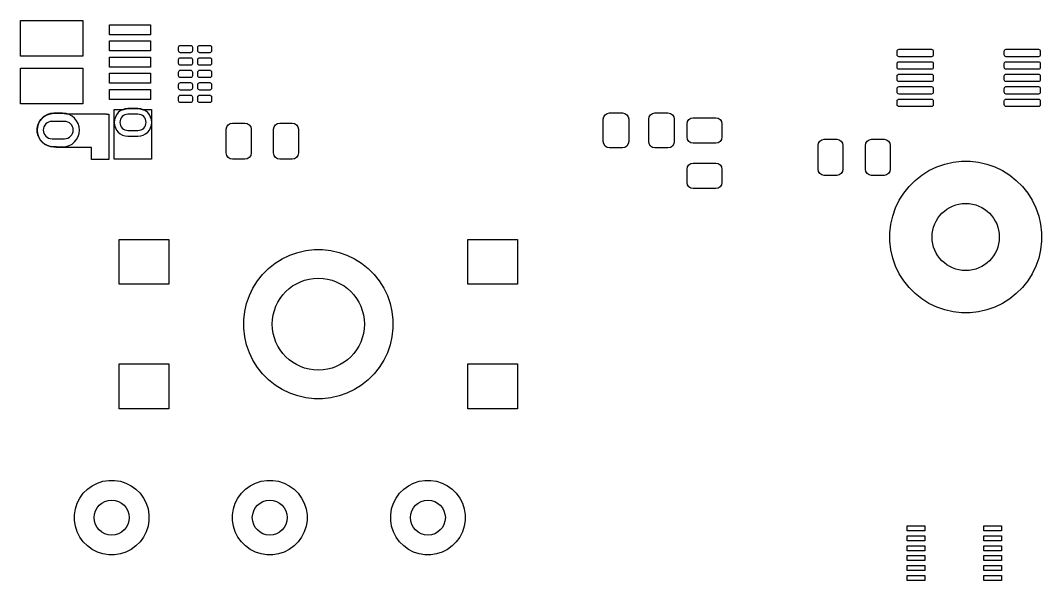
# Model space of a CAD drawing. Header units: inches. Extents: x 0.71 to 7.54, y -5.09 to -0.82.
# Drawn here: x 0.71 to 2.325, y -3.043 to -2.157 of the extents above; entities that cross this region are included whole.
import ezdxf

# ---------------------------------------------------------------- set-up
doc = ezdxf.new("R2010")
doc.units = ezdxf.units.IN
doc.header["$MEASUREMENT"] = 0
doc.layers.add('BLACK', color=250, linetype='CONTINUOUS')

msp = doc.modelspace()

# ---------------------------------------------------------------- linework, layer by layer
at = {"layer": 'BLACK', "linetype": 'CONTINUOUS'}
for p, q in [((0.71, -2.2138), (0.71, -2.1575)), ((0.71, -2.1575), (0.8085, -2.1575)), ((0.8085, -2.1575), (0.8085, -2.2138)), ((0.8508, -2.1801), (0.8508, -2.1644)), ((0.8508, -2.1644), (0.9157, -2.1644)), ((0.9157, -2.1644), (0.9157, -2.1801)), ((0.9157, -2.1801), (0.8508, -2.1801)), ((0.8508, -2.2057), (0.8508, -2.19)), ((0.8508, -2.19), (0.9157, -2.19)), ((0.9157, -2.19), (0.9157, -2.2057)), ((0.9157, -2.2057), (0.8508, -2.2057)), ((0.9602, -2.1998), (0.9605, -2.1987)), ((0.9602, -2.2057), (0.9602, -2.1998)), ((0.9605, -2.2068), (0.9602, -2.2057)), ((0.9605, -2.1987), (0.9611, -2.1977)), ((0.9611, -2.2078), (0.9605, -2.2068)), ((0.9611, -2.1977), (0.9621, -2.1971)), ((0.9621, -2.2084), (0.9611, -2.2078)), ((0.9621, -2.1971), (0.9632, -2.1969)), ((0.9632, -2.2087), (0.9621, -2.2084)), ((0.9632, -2.1969), (0.9789, -2.1969)), ((0.9789, -2.2087), (0.9632, -2.2087)), ((0.9789, -2.1969), (0.9801, -2.1971)), ((0.9801, -2.2084), (0.9789, -2.2087)), ((0.9801, -2.1971), (0.981, -2.1977)), ((0.981, -2.2078), (0.9801, -2.2084)), ((0.981, -2.1977), (0.9817, -2.1987)), ((0.9817, -2.2068), (0.981, -2.2078)), ((0.9817, -2.1987), (0.9819, -2.1998)), ((0.9819, -2.2057), (0.9817, -2.2068)), ((0.9819, -2.1998), (0.9819, -2.2057)), ((0.9906, -2.1998), (0.9908, -2.1987)), ((0.9906, -2.2057), (0.9906, -2.1998)), ((0.9908, -2.2068), (0.9906, -2.2057)), ((0.9908, -2.1987), (0.9914, -2.1977)), ((0.9914, -2.2078), (0.9908, -2.2068)), ((0.9914, -2.1977), (0.9924, -2.1971)), ((0.9924, -2.2084), (0.9914, -2.2078)), ((0.9924, -2.1971), (0.9935, -2.1969)), ((0.9935, -2.2087), (0.9924, -2.2084)), ((0.9935, -2.1969), (1.0093, -2.1969)), ((1.0093, -2.2087), (0.9935, -2.2087)), ((1.0093, -2.1969), (1.0104, -2.1971)), ((1.0104, -2.2084), (1.0093, -2.2087)), ((1.0104, -2.1971), (1.0113, -2.1977)), ((1.0113, -2.2078), (1.0104, -2.2084)), ((1.0113, -2.1977), (1.012, -2.1987)), ((1.012, -2.2068), (1.0113, -2.2078)), ((1.012, -2.1987), (1.0122, -2.1998)), ((1.0122, -2.2057), (1.012, -2.2068)), ((1.0122, -2.1998), (1.0122, -2.2057)), ((2.0963, -2.2061), (2.0965, -2.205)), ((2.0963, -2.212), (2.0963, -2.2061)), ((2.0965, -2.205), (2.0971, -2.204)), ((2.0971, -2.204), (2.0981, -2.2034)), ((2.0981, -2.2034), (2.0992, -2.2031)), ((2.0992, -2.2031), (2.1504, -2.2031)), ((2.1504, -2.2031), (2.1515, -2.2034)), ((2.1515, -2.2034), (2.1525, -2.204)), ((2.1525, -2.204), (2.1531, -2.205)), ((2.1531, -2.205), (2.1533, -2.2061)), ((2.1533, -2.2061), (2.1533, -2.212)), ((2.2656, -2.2061), (2.2658, -2.205)), ((2.2656, -2.212), (2.2656, -2.2061)), ((2.2658, -2.205), (2.2664, -2.204)), ((2.2664, -2.204), (2.2674, -2.2034)), ((2.2674, -2.2034), (2.2685, -2.2031)), ((2.2685, -2.2031), (2.3197, -2.2031)), ((2.3197, -2.2031), (2.3208, -2.2034)), ((2.3208, -2.2034), (2.3218, -2.204)), ((2.3218, -2.204), (2.3224, -2.205)), ((2.3224, -2.205), (2.3226, -2.2061)), ((2.3226, -2.2061), (2.3226, -2.212)), ((0.8085, -2.2138), (0.71, -2.2138)), ((0.8508, -2.2313), (0.8508, -2.2156)), ((0.8508, -2.2156), (0.9157, -2.2156)), ((0.9157, -2.2156), (0.9157, -2.2313)), ((0.9602, -2.2195), (0.9605, -2.2184)), ((0.9602, -2.2254), (0.9602, -2.2195)), ((0.9605, -2.2265), (0.9602, -2.2254)), ((0.9605, -2.2184), (0.9611, -2.2174)), ((0.9611, -2.2275), (0.9605, -2.2265)), ((0.9611, -2.2174), (0.9621, -2.2168)), ((0.9621, -2.2281), (0.9611, -2.2275)), ((0.9621, -2.2168), (0.9632, -2.2165)), ((0.9632, -2.2165), (0.9789, -2.2165)), ((0.9789, -2.2165), (0.9801, -2.2168)), ((0.9801, -2.2168), (0.981, -2.2174)), ((0.981, -2.2275), (0.9801, -2.2281)), ((0.981, -2.2174), (0.9817, -2.2184)), ((0.9817, -2.2265), (0.981, -2.2275)), ((0.9817, -2.2184), (0.9819, -2.2195)), ((0.9819, -2.2254), (0.9817, -2.2265)), ((0.9819, -2.2195), (0.9819, -2.2254)), ((0.9906, -2.2195), (0.9908, -2.2184)), ((0.9906, -2.2254), (0.9906, -2.2195)), ((0.9908, -2.2265), (0.9906, -2.2254)), ((0.9908, -2.2184), (0.9914, -2.2174)), ((0.9914, -2.2275), (0.9908, -2.2265)), ((0.9914, -2.2174), (0.9924, -2.2168)), ((0.9924, -2.2281), (0.9914, -2.2275)), ((0.9924, -2.2168), (0.9935, -2.2165)), ((0.9935, -2.2165), (1.0093, -2.2165)), ((1.0093, -2.2165), (1.0104, -2.2168)), ((1.0104, -2.2168), (1.0113, -2.2174)), ((1.0113, -2.2275), (1.0104, -2.2281)), ((1.0113, -2.2174), (1.012, -2.2184)), ((1.012, -2.2265), (1.0113, -2.2275)), ((1.012, -2.2184), (1.0122, -2.2195)), ((1.0122, -2.2254), (1.012, -2.2265)), ((1.0122, -2.2195), (1.0122, -2.2254)), ((2.0965, -2.2131), (2.0963, -2.212)), ((2.0963, -2.2258), (2.0965, -2.2247)), ((2.0963, -2.2317), (2.0963, -2.2258)), ((2.0971, -2.2141), (2.0965, -2.2131)), ((2.0965, -2.2247), (2.0971, -2.2237)), ((2.0981, -2.2147), (2.0971, -2.2141)), ((2.0971, -2.2237), (2.0981, -2.2231)), ((2.0992, -2.215), (2.0981, -2.2147)), ((2.0981, -2.2231), (2.0992, -2.2228)), ((2.1504, -2.215), (2.0992, -2.215)), ((2.0992, -2.2228), (2.1504, -2.2228)), ((2.1515, -2.2147), (2.1504, -2.215)), ((2.1504, -2.2228), (2.1515, -2.2231)), ((2.1525, -2.2141), (2.1515, -2.2147)), ((2.1515, -2.2231), (2.1525, -2.2237)), ((2.1531, -2.2131), (2.1525, -2.2141)), ((2.1525, -2.2237), (2.1531, -2.2247)), ((2.1533, -2.212), (2.1531, -2.2131)), ((2.1531, -2.2247), (2.1533, -2.2258)), ((2.1533, -2.2258), (2.1533, -2.2317)), ((2.2658, -2.2131), (2.2656, -2.212)), ((2.2656, -2.2258), (2.2658, -2.2247)), ((2.2656, -2.2317), (2.2656, -2.2258)), ((2.2664, -2.2141), (2.2658, -2.2131)), ((2.2658, -2.2247), (2.2664, -2.2237)), ((2.2674, -2.2147), (2.2664, -2.2141)), ((2.2664, -2.2237), (2.2674, -2.2231)), ((2.2685, -2.215), (2.2674, -2.2147)), ((2.2674, -2.2231), (2.2685, -2.2228)), ((2.3197, -2.215), (2.2685, -2.215)), ((2.2685, -2.2228), (2.3197, -2.2228)), ((2.3208, -2.2147), (2.3197, -2.215)), ((2.3197, -2.2228), (2.3208, -2.2231)), ((2.3218, -2.2141), (2.3208, -2.2147)), ((2.3208, -2.2231), (2.3218, -2.2237)), ((2.3224, -2.2131), (2.3218, -2.2141)), ((2.3218, -2.2237), (2.3224, -2.2247)), ((2.3226, -2.212), (2.3224, -2.2131)), ((2.3224, -2.2247), (2.3226, -2.2258)), ((2.3226, -2.2258), (2.3226, -2.2317)), ((0.71, -2.2894), (0.71, -2.2331)), ((0.71, -2.2331), (0.8085, -2.2331)), ((0.8085, -2.2331), (0.8085, -2.2894)), ((0.9157, -2.2313), (0.8508, -2.2313)), ((0.8508, -2.2569), (0.8508, -2.2411)), ((0.8508, -2.2411), (0.9157, -2.2411)), ((0.9157, -2.2411), (0.9157, -2.2569)), ((0.9602, -2.2392), (0.9605, -2.238)), ((0.9602, -2.2451), (0.9602, -2.2392)), ((0.9605, -2.238), (0.9611, -2.2371)), ((0.9611, -2.2371), (0.9621, -2.2364)), ((0.9632, -2.2283), (0.9621, -2.2281)), ((0.9621, -2.2364), (0.9632, -2.2362)), ((0.9789, -2.2283), (0.9632, -2.2283)), ((0.9632, -2.2362), (0.9789, -2.2362)), ((0.9801, -2.2281), (0.9789, -2.2283)), ((0.9789, -2.2362), (0.9801, -2.2364)), ((0.9801, -2.2364), (0.981, -2.2371)), ((0.981, -2.2371), (0.9817, -2.238)), ((0.9817, -2.238), (0.9819, -2.2392)), ((0.9819, -2.2392), (0.9819, -2.2451)), ((0.9906, -2.2392), (0.9908, -2.238)), ((0.9906, -2.2451), (0.9906, -2.2392)), ((0.9908, -2.238), (0.9914, -2.2371)), ((0.9914, -2.2371), (0.9924, -2.2364)), ((0.9935, -2.2283), (0.9924, -2.2281)), ((0.9924, -2.2364), (0.9935, -2.2362)), ((1.0093, -2.2283), (0.9935, -2.2283)), ((0.9935, -2.2362), (1.0093, -2.2362)), ((1.0104, -2.2281), (1.0093, -2.2283)), ((1.0093, -2.2362), (1.0104, -2.2364)), ((1.0104, -2.2364), (1.0113, -2.2371)), ((1.0113, -2.2371), (1.012, -2.238)), ((1.012, -2.238), (1.0122, -2.2392)), ((1.0122, -2.2392), (1.0122, -2.2451)), ((2.0965, -2.2328), (2.0963, -2.2317)), ((2.0971, -2.2338), (2.0965, -2.2328)), ((2.0965, -2.2443), (2.0971, -2.2434)), ((2.0981, -2.2344), (2.0971, -2.2338)), ((2.0971, -2.2434), (2.0981, -2.2427)), ((2.0992, -2.2346), (2.0981, -2.2344)), ((2.0981, -2.2427), (2.0992, -2.2425)), ((2.1504, -2.2346), (2.0992, -2.2346)), ((2.0992, -2.2425), (2.1504, -2.2425)), ((2.1515, -2.2344), (2.1504, -2.2346)), ((2.1504, -2.2425), (2.1515, -2.2427)), ((2.1525, -2.2338), (2.1515, -2.2344)), ((2.1515, -2.2427), (2.1525, -2.2434)), ((2.1531, -2.2328), (2.1525, -2.2338)), ((2.1525, -2.2434), (2.1531, -2.2443)), ((2.1533, -2.2317), (2.1531, -2.2328)), ((2.2658, -2.2328), (2.2656, -2.2317)), ((2.2664, -2.2338), (2.2658, -2.2328)), ((2.2658, -2.2443), (2.2664, -2.2434)), ((2.2674, -2.2344), (2.2664, -2.2338)), ((2.2664, -2.2434), (2.2674, -2.2427)), ((2.2685, -2.2346), (2.2674, -2.2344)), ((2.2674, -2.2427), (2.2685, -2.2425)), ((2.3197, -2.2346), (2.2685, -2.2346)), ((2.2685, -2.2425), (2.3197, -2.2425)), ((2.3208, -2.2344), (2.3197, -2.2346)), ((2.3197, -2.2425), (2.3208, -2.2427)), ((2.3218, -2.2338), (2.3208, -2.2344)), ((2.3208, -2.2427), (2.3218, -2.2434)), ((2.3224, -2.2328), (2.3218, -2.2338)), ((2.3218, -2.2434), (2.3224, -2.2443)), ((2.3226, -2.2317), (2.3224, -2.2328)), ((0.9157, -2.2569), (0.8508, -2.2569)), ((0.9605, -2.2462), (0.9602, -2.2451)), ((0.9602, -2.2589), (0.9605, -2.2577)), ((0.9602, -2.2648), (0.9602, -2.2589)), ((0.9611, -2.2472), (0.9605, -2.2462)), ((0.9605, -2.2577), (0.9611, -2.2568)), ((0.9621, -2.2478), (0.9611, -2.2472)), ((0.9611, -2.2568), (0.9621, -2.2561)), ((0.9632, -2.248), (0.9621, -2.2478)), ((0.9621, -2.2561), (0.9632, -2.2559)), ((0.9789, -2.248), (0.9632, -2.248)), ((0.9632, -2.2559), (0.9789, -2.2559)), ((0.9801, -2.2478), (0.9789, -2.248)), ((0.9789, -2.2559), (0.9801, -2.2561)), ((0.981, -2.2472), (0.9801, -2.2478)), ((0.9801, -2.2561), (0.981, -2.2568)), ((0.9817, -2.2462), (0.981, -2.2472)), ((0.981, -2.2568), (0.9817, -2.2577)), ((0.9819, -2.2451), (0.9817, -2.2462)), ((0.9817, -2.2577), (0.9819, -2.2589)), ((0.9819, -2.2589), (0.9819, -2.2648)), ((0.9908, -2.2462), (0.9906, -2.2451)), ((0.9906, -2.2589), (0.9908, -2.2577)), ((0.9906, -2.2648), (0.9906, -2.2589)), ((0.9914, -2.2472), (0.9908, -2.2462)), ((0.9908, -2.2577), (0.9914, -2.2568)), ((0.9924, -2.2478), (0.9914, -2.2472)), ((0.9914, -2.2568), (0.9924, -2.2561)), ((0.9935, -2.248), (0.9924, -2.2478)), ((0.9924, -2.2561), (0.9935, -2.2559)), ((1.0093, -2.248), (0.9935, -2.248)), ((0.9935, -2.2559), (1.0093, -2.2559)), ((1.0104, -2.2478), (1.0093, -2.248)), ((1.0093, -2.2559), (1.0104, -2.2561)), ((1.0113, -2.2472), (1.0104, -2.2478)), ((1.0104, -2.2561), (1.0113, -2.2568)), ((1.012, -2.2462), (1.0113, -2.2472)), ((1.0113, -2.2568), (1.012, -2.2577)), ((1.0122, -2.2451), (1.012, -2.2462)), ((1.012, -2.2577), (1.0122, -2.2589)), ((1.0122, -2.2589), (1.0122, -2.2648)), ((2.0963, -2.2455), (2.0965, -2.2443)), ((2.0963, -2.2514), (2.0963, -2.2455)), ((2.0965, -2.2525), (2.0963, -2.2514)), ((2.0971, -2.2535), (2.0965, -2.2525)), ((2.0981, -2.2541), (2.0971, -2.2535)), ((2.0992, -2.2543), (2.0981, -2.2541)), ((2.1504, -2.2543), (2.0992, -2.2543)), ((2.1515, -2.2541), (2.1504, -2.2543)), ((2.1525, -2.2535), (2.1515, -2.2541)), ((2.1531, -2.2525), (2.1525, -2.2535)), ((2.1531, -2.2443), (2.1533, -2.2455)), ((2.1533, -2.2514), (2.1531, -2.2525)), ((2.1533, -2.2455), (2.1533, -2.2514)), ((2.2656, -2.2455), (2.2658, -2.2443)), ((2.2656, -2.2514), (2.2656, -2.2455)), ((2.2658, -2.2525), (2.2656, -2.2514)), ((2.2664, -2.2535), (2.2658, -2.2525)), ((2.2674, -2.2541), (2.2664, -2.2535)), ((2.2685, -2.2543), (2.2674, -2.2541)), ((2.3197, -2.2543), (2.2685, -2.2543)), ((2.3208, -2.2541), (2.3197, -2.2543)), ((2.3218, -2.2535), (2.3208, -2.2541)), ((2.3224, -2.2525), (2.3218, -2.2535)), ((2.3224, -2.2443), (2.3226, -2.2455)), ((2.3226, -2.2514), (2.3224, -2.2525)), ((2.3226, -2.2455), (2.3226, -2.2514)), ((0.8508, -2.2825), (0.8508, -2.2667)), ((0.8508, -2.2667), (0.9157, -2.2667)), ((0.9157, -2.2667), (0.9157, -2.2825)), ((0.9605, -2.2659), (0.9602, -2.2648)), ((0.9611, -2.2669), (0.9605, -2.2659)), ((0.9605, -2.2774), (0.9611, -2.2765)), ((0.9621, -2.2675), (0.9611, -2.2669)), ((0.9611, -2.2765), (0.9621, -2.2758)), ((0.9632, -2.2677), (0.9621, -2.2675)), ((0.9621, -2.2758), (0.9632, -2.2756)), ((0.9789, -2.2677), (0.9632, -2.2677)), ((0.9632, -2.2756), (0.9789, -2.2756)), ((0.9801, -2.2675), (0.9789, -2.2677)), ((0.9789, -2.2756), (0.9801, -2.2758)), ((0.981, -2.2669), (0.9801, -2.2675)), ((0.9801, -2.2758), (0.981, -2.2765)), ((0.9817, -2.2659), (0.981, -2.2669)), ((0.981, -2.2765), (0.9817, -2.2774)), ((0.9819, -2.2648), (0.9817, -2.2659)), ((0.9908, -2.2659), (0.9906, -2.2648)), ((0.9914, -2.2669), (0.9908, -2.2659)), ((0.9908, -2.2774), (0.9914, -2.2765)), ((0.9924, -2.2675), (0.9914, -2.2669)), ((0.9914, -2.2765), (0.9924, -2.2758)), ((0.9935, -2.2677), (0.9924, -2.2675)), ((0.9924, -2.2758), (0.9935, -2.2756)), ((1.0093, -2.2677), (0.9935, -2.2677)), ((0.9935, -2.2756), (1.0093, -2.2756)), ((1.0104, -2.2675), (1.0093, -2.2677)), ((1.0093, -2.2756), (1.0104, -2.2758)), ((1.0113, -2.2669), (1.0104, -2.2675)), ((1.0104, -2.2758), (1.0113, -2.2765)), ((1.012, -2.2659), (1.0113, -2.2669)), ((1.0113, -2.2765), (1.012, -2.2774)), ((1.0122, -2.2648), (1.012, -2.2659)), ((2.0963, -2.2652), (2.0965, -2.264)), ((2.0963, -2.2711), (2.0963, -2.2652)), ((2.0965, -2.2722), (2.0963, -2.2711)), ((2.0965, -2.264), (2.0971, -2.2631)), ((2.0971, -2.2732), (2.0965, -2.2722)), ((2.0971, -2.2631), (2.0981, -2.2624)), ((2.0981, -2.2738), (2.0971, -2.2732)), ((2.0981, -2.2624), (2.0992, -2.2622)), ((2.0992, -2.274), (2.0981, -2.2738)), ((2.0992, -2.2622), (2.1504, -2.2622)), ((2.1504, -2.274), (2.0992, -2.274)), ((2.1504, -2.2622), (2.1515, -2.2624)), ((2.1515, -2.2738), (2.1504, -2.274)), ((2.1515, -2.2624), (2.1525, -2.2631)), ((2.1525, -2.2732), (2.1515, -2.2738)), ((2.1525, -2.2631), (2.1531, -2.264)), ((2.1531, -2.2722), (2.1525, -2.2732)), ((2.1531, -2.264), (2.1533, -2.2652)), ((2.1533, -2.2711), (2.1531, -2.2722)), ((2.1533, -2.2652), (2.1533, -2.2711)), ((2.2656, -2.2652), (2.2658, -2.264)), ((2.2656, -2.2711), (2.2656, -2.2652)), ((2.2658, -2.2722), (2.2656, -2.2711)), ((2.2658, -2.264), (2.2664, -2.2631)), ((2.2664, -2.2732), (2.2658, -2.2722)), ((2.2664, -2.2631), (2.2674, -2.2624)), ((2.2674, -2.2738), (2.2664, -2.2732)), ((2.2674, -2.2624), (2.2685, -2.2622)), ((2.2685, -2.274), (2.2674, -2.2738)), ((2.2685, -2.2622), (2.3197, -2.2622)), ((2.3197, -2.274), (2.2685, -2.274)), ((2.3197, -2.2622), (2.3208, -2.2624)), ((2.3208, -2.2738), (2.3197, -2.274)), ((2.3208, -2.2624), (2.3218, -2.2631)), ((2.3218, -2.2732), (2.3208, -2.2738)), ((2.3218, -2.2631), (2.3224, -2.264)), ((2.3224, -2.2722), (2.3218, -2.2732)), ((2.3224, -2.264), (2.3226, -2.2652)), ((2.3226, -2.2711), (2.3224, -2.2722)), ((2.3226, -2.2652), (2.3226, -2.2711)), ((0.8085, -2.2894), (0.71, -2.2894)), ((0.9157, -2.2825), (0.8508, -2.2825)), ((0.9602, -2.2785), (0.9605, -2.2774)), ((0.9602, -2.2844), (0.9602, -2.2785)), ((0.9605, -2.2856), (0.9602, -2.2844)), ((0.9611, -2.2865), (0.9605, -2.2856)), ((0.9621, -2.2872), (0.9611, -2.2865)), ((0.9632, -2.2874), (0.9621, -2.2872)), ((0.9789, -2.2874), (0.9632, -2.2874)), ((0.9801, -2.2872), (0.9789, -2.2874)), ((0.981, -2.2865), (0.9801, -2.2872)), ((0.9817, -2.2856), (0.981, -2.2865)), ((0.9817, -2.2774), (0.9819, -2.2785)), ((0.9819, -2.2844), (0.9817, -2.2856)), ((0.9819, -2.2785), (0.9819, -2.2844)), ((0.9906, -2.2785), (0.9908, -2.2774)), ((0.9906, -2.2844), (0.9906, -2.2785)), ((0.9908, -2.2856), (0.9906, -2.2844)), ((0.9914, -2.2865), (0.9908, -2.2856)), ((0.9924, -2.2872), (0.9914, -2.2865)), ((0.9935, -2.2874), (0.9924, -2.2872)), ((1.0093, -2.2874), (0.9935, -2.2874)), ((1.0104, -2.2872), (1.0093, -2.2874)), ((1.0113, -2.2865), (1.0104, -2.2872)), ((1.012, -2.2856), (1.0113, -2.2865)), ((1.012, -2.2774), (1.0122, -2.2785)), ((1.0122, -2.2844), (1.012, -2.2856)), ((1.0122, -2.2785), (1.0122, -2.2844)), ((2.0963, -2.2848), (2.0965, -2.2837)), ((2.0963, -2.2907), (2.0963, -2.2848)), ((2.0965, -2.2919), (2.0963, -2.2907)), ((2.0965, -2.2837), (2.0971, -2.2828)), ((2.0971, -2.2928), (2.0965, -2.2919)), ((2.0971, -2.2828), (2.0981, -2.2821)), ((2.0981, -2.2821), (2.0992, -2.2819)), ((2.0992, -2.2819), (2.1504, -2.2819)), ((2.1504, -2.2819), (2.1515, -2.2821)), ((2.1515, -2.2821), (2.1525, -2.2828)), ((2.1525, -2.2828), (2.1531, -2.2837)), ((2.1531, -2.2919), (2.1525, -2.2928)), ((2.1531, -2.2837), (2.1533, -2.2848)), ((2.1533, -2.2907), (2.1531, -2.2919)), ((2.1533, -2.2848), (2.1533, -2.2907)), ((2.2656, -2.2848), (2.2658, -2.2837)), ((2.2656, -2.2907), (2.2656, -2.2848)), ((2.2658, -2.2919), (2.2656, -2.2907)), ((2.2658, -2.2837), (2.2664, -2.2828)), ((2.2664, -2.2928), (2.2658, -2.2919)), ((2.2664, -2.2828), (2.2674, -2.2821)), ((2.2674, -2.2821), (2.2685, -2.2819)), ((2.2685, -2.2819), (2.3197, -2.2819)), ((2.3197, -2.2819), (2.3208, -2.2821)), ((2.3208, -2.2821), (2.3218, -2.2828)), ((2.3218, -2.2828), (2.3224, -2.2837)), ((2.3224, -2.2919), (2.3218, -2.2928)), ((2.3224, -2.2837), (2.3226, -2.2848)), ((2.3226, -2.2907), (2.3224, -2.2919)), ((2.3226, -2.2848), (2.3226, -2.2907)), ((0.7461, -2.3104), (0.7505, -2.3075)), ((0.7505, -2.3075), (0.7553, -2.3055)), ((0.7553, -2.3055), (0.7604, -2.3045)), ((0.7604, -2.3045), (0.763, -2.3043)), ((0.763, -2.3043), (0.7768, -2.3043)), ((0.7768, -2.3043), (0.763, -2.3043)), ((0.7768, -2.3043), (0.7794, -2.3045)), ((0.7794, -2.3045), (0.7827, -2.3051)), ((0.7827, -2.3051), (0.8459, -2.3051)), ((0.8459, -2.3051), (0.8459, -2.3056)), ((0.8459, -2.3056), (0.8498, -2.3056)), ((0.8498, -2.3056), (0.8498, -2.3775)), ((0.8585, -2.377), (0.8585, -2.2982)), ((0.8585, -2.2982), (0.8736, -2.2982)), ((0.8736, -2.2982), (0.8773, -2.2972)), ((0.8773, -2.2972), (0.8801, -2.297)), ((0.8801, -2.297), (0.8959, -2.297)), ((0.8959, -2.297), (0.8801, -2.297)), ((0.8959, -2.297), (0.8987, -2.2972)), ((0.8987, -2.2972), (0.9024, -2.2982)), ((0.9024, -2.2982), (0.9175, -2.2982)), ((0.9175, -2.2982), (0.9175, -2.377)), ((1.6323, -2.3099), (1.6344, -2.3067)), ((1.6344, -2.3067), (1.6376, -2.3046)), ((1.6376, -2.3046), (1.6414, -2.3038)), ((1.6414, -2.3038), (1.6621, -2.3038)), ((1.6621, -2.3038), (1.6658, -2.3046)), ((1.6658, -2.3046), (1.669, -2.3067)), ((1.669, -2.3067), (1.6712, -2.3099)), ((1.7042, -2.3099), (1.7063, -2.3067)), ((1.7063, -2.3067), (1.7095, -2.3046)), ((1.7095, -2.3046), (1.7133, -2.3038)), ((1.7133, -2.3038), (1.7339, -2.3038)), ((1.7339, -2.3038), (1.7377, -2.3046)), ((1.7377, -2.3046), (1.7409, -2.3067)), ((1.7409, -2.3067), (1.743, -2.3099)), ((2.0981, -2.2935), (2.0971, -2.2928)), ((2.0992, -2.2937), (2.0981, -2.2935)), ((2.1504, -2.2937), (2.0992, -2.2937)), ((2.1515, -2.2935), (2.1504, -2.2937)), ((2.1525, -2.2928), (2.1515, -2.2935)), ((2.2674, -2.2935), (2.2664, -2.2928)), ((2.2685, -2.2937), (2.2674, -2.2935)), ((2.3197, -2.2937), (2.2685, -2.2937)), ((2.3208, -2.2935), (2.3197, -2.2937)), ((2.3218, -2.2928), (2.3208, -2.2935)), ((0.7365, -2.3283), (0.7376, -2.3232)), ((0.7376, -2.3232), (0.7396, -2.3184)), ((0.7396, -2.3184), (0.7424, -2.314)), ((0.7424, -2.314), (0.7461, -2.3104)), ((1.0362, -2.326), (1.0383, -2.3228)), ((1.0383, -2.3228), (1.0415, -2.3206)), ((1.0415, -2.3206), (1.0453, -2.3199)), ((1.0453, -2.3199), (1.065, -2.3199)), ((1.065, -2.3199), (1.0687, -2.3206)), ((1.0687, -2.3206), (1.0719, -2.3228)), ((1.0719, -2.3228), (1.0741, -2.326)), ((1.111, -2.326), (1.1131, -2.3228)), ((1.1131, -2.3228), (1.1163, -2.3206)), ((1.1163, -2.3206), (1.1201, -2.3199)), ((1.1201, -2.3199), (1.1398, -2.3199)), ((1.1398, -2.3199), (1.1435, -2.3206)), ((1.1435, -2.3206), (1.1467, -2.3228)), ((1.1467, -2.3228), (1.1489, -2.326)), ((1.6316, -2.3137), (1.6323, -2.3099)), ((1.6316, -2.3491), (1.6316, -2.3137)), ((1.6712, -2.3099), (1.6719, -2.3137)), ((1.6719, -2.3137), (1.6719, -2.3491)), ((1.7034, -2.3137), (1.7042, -2.3099)), ((1.7034, -2.3491), (1.7034, -2.3137)), ((1.743, -2.3099), (1.7438, -2.3137)), ((1.7438, -2.3137), (1.7438, -2.3491)), ((1.7641, -2.3211), (1.7649, -2.3174)), ((1.7641, -2.3418), (1.7641, -2.3211)), ((1.7649, -2.3174), (1.767, -2.3142)), ((1.767, -2.3142), (1.7702, -2.312)), ((1.7702, -2.312), (1.7739, -2.3113)), ((1.7739, -2.3113), (1.8094, -2.3113)), ((1.8094, -2.3113), (1.8131, -2.312)), ((1.8131, -2.312), (1.8163, -2.3142)), ((1.8163, -2.3142), (1.8185, -2.3174)), ((1.8185, -2.3174), (1.8192, -2.3211)), ((1.8192, -2.3211), (1.8192, -2.3418)), ((0.7365, -2.3335), (0.7365, -2.3283)), ((0.7376, -2.3386), (0.7365, -2.3335)), ((0.7396, -2.3434), (0.7376, -2.3386)), ((0.8801, -2.3404), (0.8959, -2.3404)), ((1.0354, -2.3297), (1.0362, -2.326)), ((1.0354, -2.3671), (1.0354, -2.3297)), ((1.0741, -2.326), (1.0748, -2.3297)), ((1.0748, -2.3297), (1.0748, -2.3671)), ((1.1102, -2.3297), (1.111, -2.326)), ((1.1102, -2.3671), (1.1102, -2.3297)), ((1.1489, -2.326), (1.1496, -2.3297)), ((1.1496, -2.3297), (1.1496, -2.3671)), ((0.7424, -2.3478), (0.7396, -2.3434)), ((0.7461, -2.3514), (0.7424, -2.3478)), ((0.7505, -2.3543), (0.7461, -2.3514)), ((0.7553, -2.3563), (0.7505, -2.3543)), ((0.7604, -2.3574), (0.7553, -2.3563)), ((1.6323, -2.3529), (1.6316, -2.3491)), ((1.6344, -2.3561), (1.6323, -2.3529)), ((1.6376, -2.3582), (1.6344, -2.3561)), ((1.669, -2.3561), (1.6658, -2.3582)), ((1.6712, -2.3529), (1.669, -2.3561)), ((1.6719, -2.3491), (1.6712, -2.3529)), ((1.7042, -2.3529), (1.7034, -2.3491)), ((1.7063, -2.3561), (1.7042, -2.3529)), ((1.7095, -2.3582), (1.7063, -2.3561)), ((1.7409, -2.3561), (1.7377, -2.3582)), ((1.743, -2.3529), (1.7409, -2.3561)), ((1.7438, -2.3491), (1.743, -2.3529)), ((1.7649, -2.3456), (1.7641, -2.3418)), ((1.767, -2.3488), (1.7649, -2.3456)), ((1.7702, -2.3509), (1.767, -2.3488)), ((1.7739, -2.3517), (1.7702, -2.3509)), ((1.8094, -2.3517), (1.7739, -2.3517)), ((1.8131, -2.3509), (1.8094, -2.3517)), ((1.8163, -2.3488), (1.8131, -2.3509)), ((1.8185, -2.3456), (1.8163, -2.3488)), ((1.8192, -2.3418), (1.8185, -2.3456)), ((1.9713, -2.3553), (1.972, -2.3515)), ((1.9713, -2.3927), (1.9713, -2.3553)), ((1.972, -2.3515), (1.9741, -2.3484)), ((1.9741, -2.3484), (1.9773, -2.3462)), ((1.9773, -2.3462), (1.9811, -2.3455)), ((1.9811, -2.3455), (2.0008, -2.3455)), ((2.0008, -2.3455), (2.0046, -2.3462)), ((2.0046, -2.3462), (2.0077, -2.3484)), ((2.0077, -2.3484), (2.0099, -2.3515)), ((2.0099, -2.3515), (2.0106, -2.3553)), ((2.0106, -2.3553), (2.0106, -2.3927)), ((2.0461, -2.3553), (2.0468, -2.3515)), ((2.0461, -2.3927), (2.0461, -2.3553)), ((2.0468, -2.3515), (2.0489, -2.3484)), ((2.0489, -2.3484), (2.0521, -2.3462)), ((2.0521, -2.3462), (2.0559, -2.3455)), ((2.0559, -2.3455), (2.0756, -2.3455)), ((2.0756, -2.3455), (2.0794, -2.3462)), ((2.0794, -2.3462), (2.0826, -2.3484)), ((2.0826, -2.3484), (2.0847, -2.3515)), ((2.0847, -2.3515), (2.0854, -2.3553)), ((2.0854, -2.3553), (2.0854, -2.3927)), ((0.763, -2.3575), (0.7604, -2.3574)), ((0.7671, -2.3575), (0.763, -2.3575)), ((0.763, -2.3575), (0.7768, -2.3575)), ((0.7671, -2.3583), (0.7671, -2.3575)), ((0.8222, -2.3583), (0.7671, -2.3583)), ((0.8222, -2.3775), (0.8222, -2.3583)), ((1.0362, -2.3709), (1.0354, -2.3671)), ((1.0383, -2.3741), (1.0362, -2.3709)), ((1.0741, -2.3709), (1.0719, -2.3741)), ((1.0748, -2.3671), (1.0741, -2.3709)), ((1.111, -2.3709), (1.1102, -2.3671)), ((1.1131, -2.3741), (1.111, -2.3709)), ((1.1489, -2.3709), (1.1467, -2.3741)), ((1.1496, -2.3671), (1.1489, -2.3709)), ((1.6414, -2.359), (1.6376, -2.3582)), ((1.6621, -2.359), (1.6414, -2.359)), ((1.6658, -2.3582), (1.6621, -2.359)), ((1.7133, -2.359), (1.7095, -2.3582)), ((1.7339, -2.359), (1.7133, -2.359)), ((1.7377, -2.3582), (1.7339, -2.359)), ((0.8498, -2.3775), (0.8222, -2.3775)), ((0.9175, -2.377), (0.8585, -2.377)), ((1.0415, -2.3762), (1.0383, -2.3741)), ((1.0453, -2.377), (1.0415, -2.3762)), ((1.065, -2.377), (1.0453, -2.377)), ((1.0687, -2.3762), (1.065, -2.377)), ((1.0719, -2.3741), (1.0687, -2.3762)), ((1.1163, -2.3762), (1.1131, -2.3741)), ((1.1201, -2.377), (1.1163, -2.3762)), ((1.1398, -2.377), (1.1201, -2.377)), ((1.1435, -2.3762), (1.1398, -2.377)), ((1.1467, -2.3741), (1.1435, -2.3762)), ((1.7641, -2.393), (1.7649, -2.3892)), ((1.7649, -2.3892), (1.767, -2.386)), ((1.767, -2.386), (1.7702, -2.3839)), ((1.7702, -2.3839), (1.7739, -2.3831)), ((1.7739, -2.3831), (1.8094, -2.3831)), ((1.8094, -2.3831), (1.8131, -2.3839)), ((1.8131, -2.3839), (1.8163, -2.386)), ((1.8163, -2.386), (1.8185, -2.3892)), ((1.8185, -2.3892), (1.8192, -2.393)), ((2.1466, -2.3949), (2.1588, -2.3891)), ((2.1588, -2.3891), (2.1715, -2.3846)), ((2.1715, -2.3846), (2.1846, -2.3816)), ((2.1846, -2.3816), (2.198, -2.3801)), ((2.198, -2.3801), (2.2115, -2.3801)), ((2.2115, -2.3801), (2.2248, -2.3816)), ((2.2248, -2.3816), (2.238, -2.3846)), ((2.238, -2.3846), (2.2507, -2.3891)), ((2.2507, -2.3891), (2.2628, -2.3949)), ((1.7641, -2.4137), (1.7641, -2.393)), ((1.8192, -2.393), (1.8192, -2.4137)), ((1.972, -2.3965), (1.9713, -2.3927)), ((1.9741, -2.3997), (1.972, -2.3965)), ((1.9773, -2.4018), (1.9741, -2.3997)), ((1.9811, -2.4026), (1.9773, -2.4018)), ((2.0008, -2.4026), (1.9811, -2.4026)), ((2.0046, -2.4018), (2.0008, -2.4026)), ((2.0077, -2.3997), (2.0046, -2.4018)), ((2.0099, -2.3965), (2.0077, -2.3997)), ((2.0106, -2.3927), (2.0099, -2.3965)), ((2.0468, -2.3965), (2.0461, -2.3927)), ((2.0489, -2.3997), (2.0468, -2.3965)), ((2.0521, -2.4018), (2.0489, -2.3997)), ((2.0559, -2.4026), (2.0521, -2.4018)), ((2.0756, -2.4026), (2.0559, -2.4026)), ((2.0794, -2.4018), (2.0756, -2.4026)), ((2.0826, -2.3997), (2.0794, -2.4018)), ((2.0847, -2.3965), (2.0826, -2.3997)), ((2.0854, -2.3927), (2.0847, -2.3965)), ((2.1247, -2.4105), (2.1352, -2.4021)), ((2.1352, -2.4021), (2.1466, -2.3949)), ((2.2628, -2.3949), (2.2742, -2.4021)), ((2.2742, -2.4021), (2.2847, -2.4105)), ((1.7649, -2.4174), (1.7641, -2.4137)), ((1.767, -2.4206), (1.7649, -2.4174)), ((1.7702, -2.4228), (1.767, -2.4206)), ((1.8163, -2.4206), (1.8131, -2.4228)), ((1.8185, -2.4174), (1.8163, -2.4206)), ((1.8192, -2.4137), (1.8185, -2.4174)), ((2.1068, -2.4305), (2.1152, -2.42)), ((2.1152, -2.42), (2.1247, -2.4105)), ((2.2847, -2.4105), (2.2943, -2.42)), ((2.2943, -2.42), (2.3027, -2.4305)), ((1.7739, -2.4235), (1.7702, -2.4228)), ((1.8094, -2.4235), (1.7739, -2.4235)), ((1.8131, -2.4228), (1.8094, -2.4235)), ((2.0996, -2.4419), (2.1068, -2.4305)), ((2.3027, -2.4305), (2.3098, -2.4419)), ((2.0893, -2.4668), (2.0938, -2.454)), ((2.0938, -2.454), (2.0996, -2.4419)), ((2.3098, -2.4419), (2.3157, -2.454)), ((2.3157, -2.454), (2.3201, -2.4668)), ((2.0863, -2.4799), (2.0893, -2.4668)), ((2.3201, -2.4668), (2.3231, -2.4799)), ((2.0848, -2.4933), (2.0863, -2.4799)), ((2.3231, -2.4799), (2.3246, -2.4933)), ((2.0848, -2.5067), (2.0848, -2.4933)), ((2.3246, -2.4933), (2.3246, -2.5067)), ((0.8661, -2.5748), (0.8661, -2.5039)), ((0.8661, -2.5039), (0.9449, -2.5039)), ((0.9449, -2.5039), (0.9449, -2.5748)), ((1.4173, -2.5748), (1.4173, -2.5039)), ((1.4173, -2.5039), (1.4961, -2.5039)), ((1.4961, -2.5039), (1.4961, -2.5748)), ((2.0863, -2.5201), (2.0848, -2.5067)), ((2.3246, -2.5067), (2.3231, -2.5201)), ((1.1128, -2.5415), (1.124, -2.5344)), ((1.124, -2.5344), (1.1359, -2.5287)), ((1.1359, -2.5287), (1.1484, -2.5243)), ((1.1484, -2.5243), (1.1613, -2.5214)), ((1.1613, -2.5214), (1.1745, -2.5199)), ((1.1745, -2.5199), (1.1877, -2.5199)), ((1.1877, -2.5199), (1.2009, -2.5214)), ((1.2009, -2.5214), (1.2138, -2.5243)), ((1.2138, -2.5243), (1.2263, -2.5287)), ((1.2263, -2.5287), (1.2382, -2.5344)), ((1.2382, -2.5344), (1.2494, -2.5415)), ((2.0893, -2.5332), (2.0863, -2.5201)), ((2.0938, -2.546), (2.0893, -2.5332)), ((2.3201, -2.5332), (2.3157, -2.546)), ((2.3231, -2.5201), (2.3201, -2.5332)), ((1.093, -2.5591), (1.1024, -2.5497)), ((1.1024, -2.5497), (1.1128, -2.5415)), ((1.2494, -2.5415), (1.2598, -2.5497)), ((1.2598, -2.5497), (1.2692, -2.5591)), ((2.0996, -2.5581), (2.0938, -2.546)), ((2.3157, -2.546), (2.3098, -2.5581)), ((1.0848, -2.5694), (1.093, -2.5591)), ((1.2692, -2.5591), (1.2774, -2.5694)), ((2.1068, -2.5695), (2.0996, -2.5581)), ((2.3098, -2.5581), (2.3027, -2.5695)), ((0.9449, -2.5748), (0.8661, -2.5748)), ((1.072, -2.5926), (1.0777, -2.5807)), ((1.0777, -2.5807), (1.0848, -2.5694)), ((1.2774, -2.5694), (1.2845, -2.5807)), ((1.2845, -2.5807), (1.2902, -2.5926)), ((1.4961, -2.5748), (1.4173, -2.5748)), ((2.1152, -2.58), (2.1068, -2.5695)), ((2.1247, -2.5895), (2.1152, -2.58)), ((2.2943, -2.58), (2.2847, -2.5895)), ((2.3027, -2.5695), (2.2943, -2.58)), ((1.0676, -2.6051), (1.072, -2.5926)), ((1.2902, -2.5926), (1.2946, -2.6051)), ((2.1352, -2.5979), (2.1247, -2.5895)), ((2.1466, -2.6051), (2.1352, -2.5979)), ((2.2742, -2.5979), (2.2628, -2.6051)), ((2.2847, -2.5895), (2.2742, -2.5979)), ((1.0647, -2.618), (1.0676, -2.6051)), ((1.2946, -2.6051), (1.2975, -2.618)), ((2.1588, -2.6109), (2.1466, -2.6051)), ((2.1715, -2.6154), (2.1588, -2.6109)), ((2.1846, -2.6184), (2.1715, -2.6154)), ((2.238, -2.6154), (2.2248, -2.6184)), ((2.2507, -2.6109), (2.238, -2.6154)), ((2.2628, -2.6051), (2.2507, -2.6109)), ((1.0632, -2.6312), (1.0647, -2.618)), ((1.0632, -2.6444), (1.0632, -2.6312)), ((1.2975, -2.618), (1.299, -2.6312)), ((1.299, -2.6312), (1.299, -2.6444)), ((2.198, -2.6199), (2.1846, -2.6184)), ((2.2115, -2.6199), (2.198, -2.6199)), ((2.2248, -2.6184), (2.2115, -2.6199)), ((1.0647, -2.6576), (1.0632, -2.6444)), ((1.299, -2.6444), (1.2975, -2.6576)), ((1.0676, -2.6705), (1.0647, -2.6576)), ((1.2975, -2.6576), (1.2946, -2.6705)), ((1.072, -2.683), (1.0676, -2.6705)), ((1.2946, -2.6705), (1.2902, -2.683)), ((1.0777, -2.6949), (1.072, -2.683)), ((1.0848, -2.7061), (1.0777, -2.6949)), ((1.2845, -2.6949), (1.2774, -2.7061)), ((1.2902, -2.683), (1.2845, -2.6949)), ((0.8661, -2.7717), (0.8661, -2.7008)), ((0.8661, -2.7008), (0.9449, -2.7008)), ((0.9449, -2.7008), (0.9449, -2.7717)), ((1.093, -2.7165), (1.0848, -2.7061)), ((1.2774, -2.7061), (1.2692, -2.7165)), ((1.4173, -2.7717), (1.4173, -2.7008)), ((1.4173, -2.7008), (1.4961, -2.7008)), ((1.4961, -2.7008), (1.4961, -2.7717)), ((1.1024, -2.7259), (1.093, -2.7165)), ((1.1128, -2.7341), (1.1024, -2.7259)), ((1.2598, -2.7259), (1.2494, -2.7341)), ((1.2692, -2.7165), (1.2598, -2.7259)), ((1.124, -2.7412), (1.1128, -2.7341)), ((1.1359, -2.7469), (1.124, -2.7412)), ((1.2382, -2.7412), (1.2263, -2.7469)), ((1.2494, -2.7341), (1.2382, -2.7412)), ((1.1484, -2.7513), (1.1359, -2.7469)), ((1.1613, -2.7542), (1.1484, -2.7513)), ((1.1745, -2.7557), (1.1613, -2.7542)), ((1.1877, -2.7557), (1.1745, -2.7557)), ((1.2009, -2.7542), (1.1877, -2.7557)), ((1.2138, -2.7513), (1.2009, -2.7542)), ((1.2263, -2.7469), (1.2138, -2.7513)), ((0.9449, -2.7717), (0.8661, -2.7717)), ((1.4961, -2.7717), (1.4173, -2.7717)), ((0.8235, -2.8933), (0.8317, -2.8891)), ((0.8317, -2.8891), (0.8405, -2.8863)), ((0.8405, -2.8863), (0.8497, -2.8848)), ((0.8497, -2.8848), (0.859, -2.8848)), ((0.859, -2.8848), (0.8681, -2.8863)), ((0.8681, -2.8863), (0.8769, -2.8891)), ((0.8769, -2.8891), (0.8852, -2.8933)), ((1.0735, -2.8933), (1.0817, -2.8891)), ((1.0817, -2.8891), (1.0905, -2.8863)), ((1.0905, -2.8863), (1.0997, -2.8848)), ((1.0997, -2.8848), (1.109, -2.8848)), ((1.109, -2.8848), (1.1181, -2.8863)), ((1.1181, -2.8863), (1.1269, -2.8891)), ((1.1269, -2.8891), (1.1352, -2.8933)), ((1.3235, -2.8933), (1.3317, -2.8891)), ((1.3317, -2.8891), (1.3405, -2.8863)), ((1.3405, -2.8863), (1.3497, -2.8848)), ((1.3497, -2.8848), (1.359, -2.8848)), ((1.359, -2.8848), (1.3681, -2.8863)), ((1.3681, -2.8863), (1.3769, -2.8891)), ((1.3769, -2.8891), (1.3852, -2.8933)), ((0.804, -2.9128), (0.8094, -2.9053)), ((0.8094, -2.9053), (0.816, -2.8988)), ((0.816, -2.8988), (0.8235, -2.8933)), ((0.8852, -2.8933), (0.8927, -2.8988)), ((0.8927, -2.8988), (0.8992, -2.9053)), ((0.8992, -2.9053), (0.9047, -2.9128)), ((1.054, -2.9128), (1.0594, -2.9053)), ((1.0594, -2.9053), (1.066, -2.8988)), ((1.066, -2.8988), (1.0735, -2.8933)), ((1.1352, -2.8933), (1.1427, -2.8988)), ((1.1427, -2.8988), (1.1492, -2.9053)), ((1.1492, -2.9053), (1.1547, -2.9128)), ((1.304, -2.9128), (1.3094, -2.9053)), ((1.3094, -2.9053), (1.316, -2.8988)), ((1.316, -2.8988), (1.3235, -2.8933)), ((1.3852, -2.8933), (1.3927, -2.8988)), ((1.3927, -2.8988), (1.3992, -2.9053)), ((1.3992, -2.9053), (1.4047, -2.9128)), ((0.7969, -2.9299), (0.7998, -2.9211)), ((0.7998, -2.9211), (0.804, -2.9128)), ((0.9047, -2.9128), (0.9089, -2.9211)), ((0.9089, -2.9211), (0.9118, -2.9299)), ((1.0469, -2.9299), (1.0498, -2.9211)), ((1.0498, -2.9211), (1.054, -2.9128)), ((1.1547, -2.9128), (1.1589, -2.9211)), ((1.1589, -2.9211), (1.1618, -2.9299)), ((1.2969, -2.9299), (1.2998, -2.9211)), ((1.2998, -2.9211), (1.304, -2.9128)), ((1.4047, -2.9128), (1.4089, -2.9211)), ((1.4089, -2.9211), (1.4118, -2.9299)), ((0.7955, -2.9391), (0.7969, -2.9299)), ((0.9118, -2.9299), (0.9132, -2.9391)), ((1.0455, -2.9391), (1.0469, -2.9299)), ((1.1618, -2.9299), (1.1632, -2.9391)), ((1.2955, -2.9391), (1.2969, -2.9299)), ((1.4118, -2.9299), (1.4132, -2.9391)), ((0.7955, -2.9483), (0.7955, -2.9391)), ((0.7969, -2.9575), (0.7955, -2.9483)), ((0.9132, -2.9483), (0.9118, -2.9575)), ((0.9132, -2.9391), (0.9132, -2.9483)), ((1.0455, -2.9483), (1.0455, -2.9391)), ((1.0469, -2.9575), (1.0455, -2.9483)), ((1.1632, -2.9483), (1.1618, -2.9575)), ((1.1632, -2.9391), (1.1632, -2.9483)), ((1.2955, -2.9483), (1.2955, -2.9391)), ((1.2969, -2.9575), (1.2955, -2.9483)), ((1.4132, -2.9483), (1.4118, -2.9575)), ((1.4132, -2.9391), (1.4132, -2.9483)), ((0.7998, -2.9663), (0.7969, -2.9575)), ((0.804, -2.9746), (0.7998, -2.9663)), ((0.9089, -2.9663), (0.9047, -2.9746)), ((0.9118, -2.9575), (0.9089, -2.9663)), ((1.0498, -2.9663), (1.0469, -2.9575)), ((1.054, -2.9746), (1.0498, -2.9663)), ((1.1589, -2.9663), (1.1547, -2.9746)), ((1.1618, -2.9575), (1.1589, -2.9663)), ((1.2998, -2.9663), (1.2969, -2.9575)), ((1.304, -2.9746), (1.2998, -2.9663)), ((1.4089, -2.9663), (1.4047, -2.9746)), ((1.4118, -2.9575), (1.4089, -2.9663)), ((2.1122, -2.9646), (2.1122, -2.9567)), ((2.1122, -2.9567), (2.1398, -2.9567)), ((2.1398, -2.9646), (2.1122, -2.9646)), ((2.1398, -2.9567), (2.1398, -2.9646)), ((2.2335, -2.9646), (2.2335, -2.9567)), ((2.2335, -2.9567), (2.261, -2.9567)), ((2.261, -2.9646), (2.2335, -2.9646)), ((2.261, -2.9567), (2.261, -2.9646)), ((0.8094, -2.9821), (0.804, -2.9746)), ((0.816, -2.9886), (0.8094, -2.9821)), ((0.8992, -2.9821), (0.8927, -2.9886)), ((0.9047, -2.9746), (0.8992, -2.9821)), ((1.0594, -2.9821), (1.054, -2.9746)), ((1.066, -2.9886), (1.0594, -2.9821)), ((1.1492, -2.9821), (1.1427, -2.9886)), ((1.1547, -2.9746), (1.1492, -2.9821)), ((1.3094, -2.9821), (1.304, -2.9746)), ((1.316, -2.9886), (1.3094, -2.9821)), ((1.3992, -2.9821), (1.3927, -2.9886)), ((1.4047, -2.9746), (1.3992, -2.9821)), ((2.1122, -2.9803), (2.1122, -2.9724)), ((2.1122, -2.9724), (2.1398, -2.9724)), ((2.1398, -2.9803), (2.1122, -2.9803)), ((2.1398, -2.9724), (2.1398, -2.9803)), ((2.2335, -2.9803), (2.2335, -2.9724)), ((2.2335, -2.9724), (2.261, -2.9724)), ((2.261, -2.9803), (2.2335, -2.9803)), ((2.261, -2.9724), (2.261, -2.9803)), ((0.8235, -2.9941), (0.816, -2.9886)), ((0.8317, -2.9983), (0.8235, -2.9941)), ((0.8405, -3.0011), (0.8317, -2.9983)), ((0.8497, -3.0026), (0.8405, -3.0011)), ((0.859, -3.0026), (0.8497, -3.0026)), ((0.8681, -3.0011), (0.859, -3.0026)), ((0.8769, -2.9983), (0.8681, -3.0011)), ((0.8852, -2.9941), (0.8769, -2.9983)), ((0.8927, -2.9886), (0.8852, -2.9941)), ((1.0735, -2.9941), (1.066, -2.9886)), ((1.0817, -2.9983), (1.0735, -2.9941)), ((1.0905, -3.0011), (1.0817, -2.9983)), ((1.0997, -3.0026), (1.0905, -3.0011)), ((1.109, -3.0026), (1.0997, -3.0026)), ((1.1181, -3.0011), (1.109, -3.0026)), ((1.1269, -2.9983), (1.1181, -3.0011)), ((1.1352, -2.9941), (1.1269, -2.9983)), ((1.1427, -2.9886), (1.1352, -2.9941)), ((1.3235, -2.9941), (1.316, -2.9886)), ((1.3317, -2.9983), (1.3235, -2.9941)), ((1.3405, -3.0011), (1.3317, -2.9983)), ((1.3497, -3.0026), (1.3405, -3.0011)), ((1.359, -3.0026), (1.3497, -3.0026)), ((1.3681, -3.0011), (1.359, -3.0026)), ((1.3769, -2.9983), (1.3681, -3.0011)), ((1.3852, -2.9941), (1.3769, -2.9983)), ((1.3927, -2.9886), (1.3852, -2.9941)), ((2.1122, -2.9961), (2.1122, -2.9882)), ((2.1122, -2.9882), (2.1398, -2.9882)), ((2.1398, -2.9961), (2.1122, -2.9961)), ((2.1398, -2.9882), (2.1398, -2.9961)), ((2.2335, -2.9961), (2.2335, -2.9882)), ((2.2335, -2.9882), (2.261, -2.9882)), ((2.261, -2.9961), (2.2335, -2.9961)), ((2.261, -2.9882), (2.261, -2.9961)), ((2.1122, -3.0118), (2.1122, -3.0039)), ((2.1122, -3.0039), (2.1398, -3.0039)), ((2.1398, -3.0118), (2.1122, -3.0118)), ((2.1398, -3.0039), (2.1398, -3.0118)), ((2.2335, -3.0118), (2.2335, -3.0039)), ((2.2335, -3.0039), (2.261, -3.0039)), ((2.261, -3.0118), (2.2335, -3.0118)), ((2.261, -3.0039), (2.261, -3.0118)), ((2.1122, -3.0276), (2.1122, -3.0197)), ((2.1122, -3.0197), (2.1398, -3.0197)), ((2.1398, -3.0276), (2.1122, -3.0276)), ((2.1398, -3.0197), (2.1398, -3.0276)), ((2.2335, -3.0276), (2.2335, -3.0197)), ((2.2335, -3.0197), (2.261, -3.0197)), ((2.261, -3.0276), (2.2335, -3.0276)), ((2.261, -3.0197), (2.261, -3.0276)), ((2.1122, -3.0433), (2.1122, -3.0354)), ((2.1122, -3.0354), (2.1398, -3.0354)), ((2.1398, -3.0433), (2.1122, -3.0433)), ((2.1398, -3.0354), (2.1398, -3.0433)), ((2.2335, -3.0433), (2.2335, -3.0354)), ((2.2335, -3.0354), (2.261, -3.0354)), ((2.261, -3.0433), (2.2335, -3.0433)), ((2.261, -3.0354), (2.261, -3.0433))]:
    msp.add_line(p, q, dxfattribs=at)
at = {"layer": 'BLACK'}
for centre, radius in [((2.2047, -2.5), 0.0531), ((2.2047, -2.5), 0.0531), ((1.1811, -2.6378), 0.0728), ((0.8543, -2.9437), 0.0276), ((1.1043, -2.9437), 0.0276), ((1.3543, -2.9437), 0.0276)]:
    msp.add_circle(centre, radius, dxfattribs=at)
for centre, radius, start, end in [((0.763, -2.3309), 0.0266, 90, 270), ((0.7768, -2.3309), 0.0266, -90, 90), ((0.8801, -2.3187), 0.0217, 90, 270), ((0.8959, -2.3187), 0.0217, -90, 90)]:
    msp.add_arc(centre, radius, start, end, dxfattribs=at)
at = {"layer": 'WHITE', "linetype": 'CONTINUOUS'}
for p, q in [((0.8959, -2.3059), (0.8801, -2.3059)), ((0.7797, -2.3171), (0.76, -2.3171)), ((0.8801, -2.3315), (0.8959, -2.3315)), ((0.76, -2.3447), (0.7797, -2.3447))]:
    msp.add_line(p, q, dxfattribs=at)
at = {"layer": 'WHITE'}
for centre, radius in [((1.1811, -2.6378), 0.0728), ((0.8543, -2.9437), 0.0276), ((1.1043, -2.9437), 0.0276), ((1.3543, -2.9437), 0.0276)]:
    msp.add_circle(centre, radius, dxfattribs=at)
for centre, radius, start, end in [((0.8801, -2.3187), 0.0128, 90, 270), ((0.8959, -2.3187), 0.0128, -90, 90), ((0.76, -2.3309), 0.0138, 90, 270), ((0.7797, -2.3309), 0.0138, -90, 90)]:
    msp.add_arc(centre, radius, start, end, dxfattribs=at)

doc.saveas('drawing.dxf')
